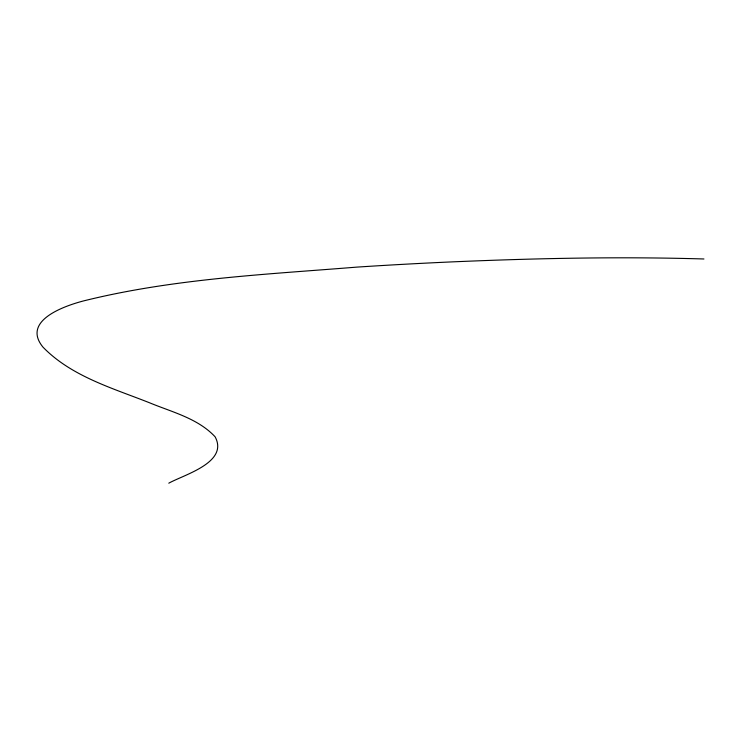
<?xml version="1.0" encoding="UTF-8"?>
<svg xmlns="http://www.w3.org/2000/svg" width="741" height="741" viewBox="0 0 741 741"><rect width="100%" height="100%" fill="white"/><g stroke="black" fill="none" stroke-linecap="round" stroke-linejoin="round"><path stroke-width="1.11" d="M168.781 483.188C184.111 474.629 228.904 462.467 215.112 436.81C197.958 418.406 172.199 412.153 149.663 402.826C112.641 388.145 71.469 376.456 42.969 347.121C21.276 320.631 64.763 305.829 83.576 300.911C172.81 278.709 265.297 274.494 356.606 267.13A1284.459 345.417 -0.4 0 1 451.38 261.916C535.502 258.276 619.763 256.46 703.95 258.98"/></g></svg>
